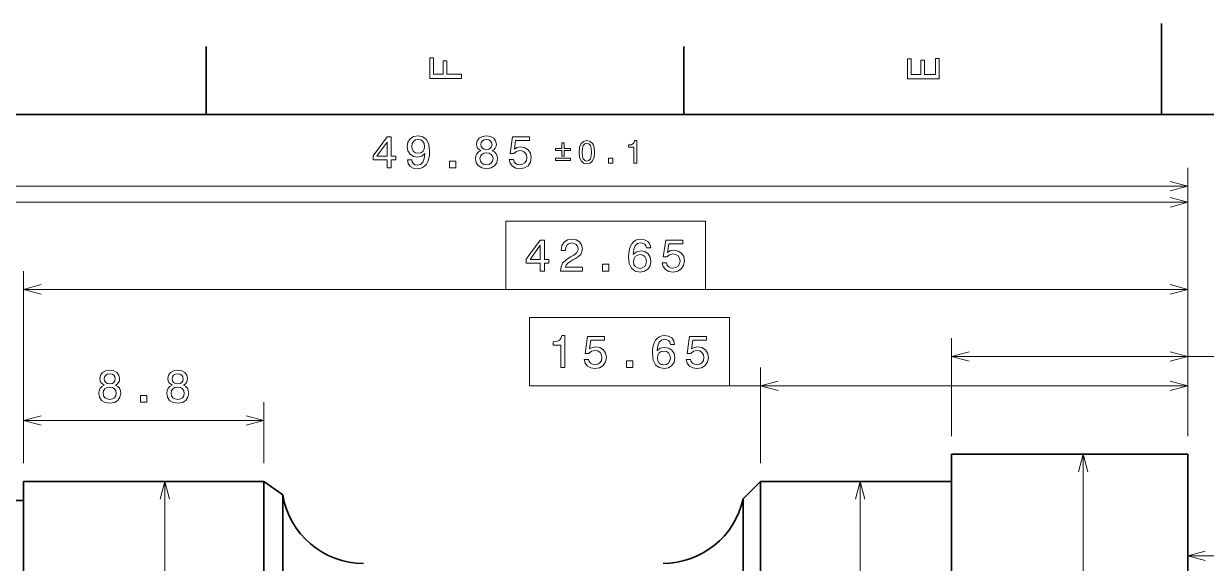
# Model space of a CAD drawing. Extents: x 0 to 420, y 0 to 297.
# Drawn here: x 84.9 to 214.9, y 237.7 to 297 of the extents above; entities that cross this region are included whole.
import ezdxf

# ---------------------------------------------------------------- set-up
doc = ezdxf.new("R2010")
doc.units = 0

msp = doc.modelspace()

# ---------------------------------------------------------------- linework, layer by layer
at = {"color": 7, "lineweight": 35, "ltscale": 0.25}
msp.add_line((210, 287), (210, 297), dxfattribs=at)
at = {"color": 7, "lineweight": 35, "ltscale": 0.1875}
for p, q in [((105, 287), (105, 294.5)), ((157.5, 287), (157.5, 294.5))]:
    msp.add_line(p, q, dxfattribs=at)
at = {"color": 7, "lineweight": 35}
for p, q in [((410, 287), (10, 287)), ((186.943726, 249.658066), (186.943726, 159.534103)), ((212.893723, 249.658066), (186.943726, 249.658066)), ((212.893723, 249.658066), (212.893723, 159.534103)), ((84.943733, 162.166855), (84.943733, 246.658066)), ((111.344757, 246.658066), (84.943733, 246.658066)), ((111.344757, 246.658066), (111.344757, 162.166855)), ((165.94548, 246.658066), (165.94548, 162.166855)), ((186.943726, 246.658066), (165.94548, 246.658066)), ((113.416183, 245.178467), (113.416183, 163.465317)), ((164.02684, 244.73941), (164.02684, 163.850616))]:
    msp.add_line(p, q, dxfattribs=at)
at = {"color": 7, "lineweight": 13}
for p, q in [((212.893723, 251.658066), (212.893723, 281.143677)), ((63.343731, 279.143677), (212.893723, 279.143677)), ((212.893723, 251.658066), (212.893723, 279.356628)), ((57.345093, 277.356628), (212.893723, 277.356628)), ((84.943733, 248.658066), (84.943733, 269.786987)), ((84.943733, 267.786987), (137.928665, 267.786987)), ((159.908783, 267.786987), (212.893723, 267.786987)), ((186.943726, 260.400208), (247.078888, 260.400208)), ((162.535263, 257.174408), (212.893723, 257.174408)), ((84.943733, 253.363007), (111.344757, 253.363007)), ((201.415527, 153.658066), (201.415527, 249.658066)), ((100.470207, 156.658066), (100.470207, 246.658066)), ((176.898544, 156.658066), (176.898544, 246.658066))]:
    msp.add_line(p, q, dxfattribs=at)
at = {"color": 7, "lineweight": 13, "ltscale": 0.453223}
msp.add_line((212.893723, 251.658066), (212.893723, 269.786987), dxfattribs=at)
at = {"color": 7, "lineweight": 13, "ltscale": 0.268554}
for p, q in [((186.943726, 251.658066), (186.943726, 262.400208)), ((212.893723, 251.658066), (212.893723, 262.400208))]:
    msp.add_line(p, q, dxfattribs=at)
at = {"color": 7, "lineweight": 13, "ltscale": 0.262909}
msp.add_line((165.94548, 248.658066), (165.94548, 259.174408), dxfattribs=at)
at = {"color": 7, "lineweight": 13, "ltscale": 0.187909}
msp.add_line((212.893723, 251.658066), (212.893723, 259.174408), dxfattribs=at)
at = {"color": 7, "lineweight": 13, "ltscale": 0.167623}
for p, q in [((84.943733, 248.658066), (84.943733, 255.362991)), ((111.344757, 248.658066), (111.344757, 255.362991))]:
    msp.add_line(p, q, dxfattribs=at)
at = {"color": 7, "lineweight": 35, "ltscale": 0.06364}
msp.add_line((113.416183, 245.178467), (111.344757, 246.658066), dxfattribs=at)
at = {"color": 7, "lineweight": 35, "ltscale": 0.067834}
msp.add_line((164.02684, 244.73941), (165.94548, 246.658066), dxfattribs=at)
at = {"color": 7, "lineweight": 35, "ltscale": 0.1425}
msp.add_line((79.243729, 244.55806), (84.943733, 244.55806), dxfattribs=at)
at = {"color": 7, "lineweight": 13, "ltscale": 0.240349}
msp.add_line((212.893723, 238.483093), (222.50769, 238.483093), dxfattribs=at)
at = {"color": 7, "lineweight": 13}
for points in [[(133.083206, 290.966156), (133.083206, 291.43515), (131.474411, 291.43515), (131.474411, 292.907776), (131.055832, 292.907776), (131.055832, 291.43515), (130.006836, 291.43515), (130.006836, 293.245697), (129.583206, 293.245697), (129.583206, 290.966156)], [(185.583206, 290.940918), (185.583206, 293.159943), (185.159576, 293.159943), (185.159576, 291.404907), (183.974411, 291.404907), (183.974411, 292.968292), (183.555832, 292.968292), (183.555832, 291.404907), (182.506836, 291.404907), (182.506836, 293.119598), (182.083206, 293.119598), (182.083206, 290.940918)], [(124.888626, 281.143677), (125.342514, 281.143677), (125.342514, 282.011108), (125.841797, 282.011108), (125.841797, 282.414551), (125.342514, 282.414551), (125.342514, 284.568024), (124.883583, 284.568024), (123.350441, 282.454895), (123.350441, 282.011108), (124.888626, 282.011108)], [(123.774078, 282.414551), (124.888626, 283.983002), (124.888626, 282.414551)], [(127.136894, 282.011108), (127.212547, 281.612701), (127.429405, 281.305054), (127.772346, 281.113403), (128.226227, 281.042816), (128.523788, 281.078094), (128.791077, 281.168884), (129.018021, 281.325226), (129.209671, 281.547119), (129.360962, 281.824493), (129.471909, 282.16745), (129.537476, 282.560822), (129.562683, 283.014709), (129.476944, 283.7258), (129.229828, 284.245239), (128.836456, 284.557922), (128.296844, 284.668884), (127.802605, 284.578094), (127.429405, 284.336029), (127.187325, 283.96283), (127.106636, 283.493805), (127.187325, 283.009674), (127.424355, 282.64151), (127.777382, 282.409515), (128.226227, 282.333862), (128.700302, 282.429688), (129.058365, 282.722198), (128.977676, 282.162384), (128.816284, 281.763977), (128.569168, 281.526947), (128.231277, 281.451294), (127.969025, 281.486603), (127.777382, 281.597565), (127.651306, 281.774078), (127.600868, 282.011108)], [(127.595833, 283.498871), (127.646263, 283.811523), (127.787476, 284.058655), (128.009369, 284.214996), (128.296844, 284.270477), (128.594391, 284.214996), (128.821335, 284.058655), (128.96254, 283.816589), (129.018021, 283.503906), (128.96254, 283.186188), (128.821335, 282.949158), (128.58934, 282.802887), (128.281708, 282.752441), (128.004333, 282.802887), (127.787476, 282.949158), (127.646263, 283.181122)], [(135.193954, 283.029846), (134.936737, 282.888611), (134.760223, 282.691925), (134.649277, 282.444824), (134.613983, 282.147278), (134.694672, 281.698425), (134.926666, 281.350433), (135.304901, 281.12854), (135.819305, 281.042816), (136.328674, 281.12854), (136.706924, 281.350433), (136.938904, 281.698425), (137.024643, 282.147278), (136.984299, 282.444824), (136.878387, 282.691925), (136.696838, 282.888611), (136.444672, 283.029846), (136.646393, 283.150879), (136.787613, 283.317291), (136.873352, 283.519012), (136.90361, 283.766144), (136.822906, 284.124207), (136.611099, 284.411682), (136.268158, 284.598267), (135.819305, 284.668884), (135.365417, 284.598267), (135.022476, 284.411682), (134.805618, 284.124207), (134.729965, 283.766144), (134.755188, 283.519012), (134.840927, 283.317291)], [(135.209076, 283.7258), (135.24942, 283.947693), (135.370468, 284.119171), (135.562103, 284.225067), (135.819305, 284.265442), (136.071472, 284.225067), (136.263107, 284.119171), (136.384155, 283.947693), (136.429535, 283.7258), (136.384155, 283.498871), (136.263107, 283.322357), (136.071472, 283.20636), (135.819305, 283.171051), (135.562103, 283.211395), (135.370468, 283.322357), (135.24942, 283.498871)], [(138.304611, 282.056488), (138.415558, 281.642944), (138.662689, 281.32019), (139.025787, 281.118439), (139.489777, 281.042816), (139.99913, 281.133575), (140.397552, 281.380707), (140.649719, 281.774078), (140.745529, 282.278381), (140.65979, 282.747406), (140.417725, 283.11557), (140.039474, 283.3526), (139.550293, 283.438324), (139.172043, 283.377808), (138.879532, 283.211395), (139.020752, 284.15448), (140.553894, 284.15448), (140.553894, 284.568024), (138.682846, 284.568024), (138.405472, 282.712097), (138.808929, 282.712097), (139.10144, 282.949158), (139.47464, 283.034882), (139.797409, 282.979401), (140.044525, 282.818024), (140.200867, 282.570892), (140.256348, 282.253174), (140.200867, 281.935455), (140.039474, 281.688324), (139.792358, 281.531982), (139.47464, 281.476532), (139.207352, 281.51181), (139.00058, 281.627808), (138.849274, 281.809387), (138.773636, 282.056488)], [(144.112411, 282.438263), (144.355988, 282.438263), (144.355988, 283.049011), (145.054977, 283.049011), (145.054977, 283.289063), (144.355988, 283.289063), (144.355988, 283.896271), (144.112411, 283.896271), (144.112411, 283.289063), (143.413406, 283.289063), (143.413406, 283.049011), (144.112411, 283.049011)], [(146.000381, 282.865417), (146.053345, 282.311188), (146.219269, 281.915802), (146.484039, 281.67572), (146.851181, 281.598053), (147.214798, 281.67572), (147.479568, 281.915802), (147.641953, 282.311188), (147.698441, 282.865417), (147.641953, 283.416138), (147.57489, 283.63501), (147.479568, 283.815063), (147.214798, 284.055115), (146.851181, 284.136322), (146.484039, 284.055115), (146.219269, 283.811523), (146.053345, 283.416138)], [(146.339294, 282.865417), (146.367538, 283.292603), (146.455795, 283.599731), (146.614655, 283.779755), (146.851181, 283.843323), (147.084167, 283.779755), (147.243027, 283.599731), (147.331284, 283.292603), (147.359528, 282.865417), (147.331284, 282.434753), (147.243027, 282.127594), (147.084167, 281.947571), (146.851181, 281.887543), (146.614655, 281.947571), (146.455795, 282.127594), (146.367538, 282.434753)], [(152.018066, 281.668671), (152.33931, 281.668671), (152.33931, 284.136322), (152.099258, 284.136322), (152.035721, 283.92099), (151.90863, 283.776245), (151.714462, 283.691498), (151.446167, 283.663269), (151.446167, 283.412628), (152.018066, 283.412628)], [(135.098129, 282.157349), (135.143509, 282.424652), (135.289764, 282.626373), (135.516724, 282.757507), (135.819305, 282.802887), (136.116852, 282.757507), (136.343811, 282.626373), (136.490067, 282.424652), (136.540497, 282.157349), (136.490067, 281.869904), (136.343811, 281.653046), (136.116852, 281.51181), (135.819305, 281.466431), (135.516724, 281.51181), (135.289764, 281.653046), (135.143509, 281.869904)], [(143.413406, 282.198212), (143.413406, 281.95462), (145.054977, 281.95462), (145.054977, 282.198212)], [(149.222809, 281.668671), (149.709976, 281.668671), (149.709976, 282.194672), (149.222809, 282.194672)], [(131.735306, 281.143677), (132.431274, 281.143677), (132.431274, 281.895111), (131.735306, 281.895111)], [(137.928665, 275.286987), (137.928665, 267.786987), (159.908783, 267.786987), (159.908783, 275.286987)], [(141.724045, 269.786987), (142.177948, 269.786987), (142.177948, 270.654419), (142.677231, 270.654419), (142.677231, 271.057861), (142.177948, 271.057861), (142.177948, 273.211334), (141.719009, 273.211334), (140.185867, 271.098206), (140.185867, 270.654419), (141.724045, 270.654419)], [(143.952148, 269.786987), (146.357773, 269.786987), (146.357773, 270.220703), (144.456467, 270.220703), (144.562378, 270.457733), (144.743942, 270.654419), (145.303741, 271.012482), (145.601288, 271.163788), (145.934143, 271.380646), (146.171173, 271.632813), (146.307343, 271.930359), (146.357773, 272.26825), (146.272034, 272.691864), (146.035004, 273.024719), (145.67189, 273.236542), (145.202866, 273.312195), (144.718719, 273.226471), (144.350555, 272.989441), (144.113525, 272.611176), (144.032837, 272.111908), (144.032837, 272.04129), (144.491776, 272.04129), (144.491776, 272.081635), (144.53717, 272.424591), (144.673325, 272.676758), (144.890182, 272.838135), (145.177643, 272.893616), (145.470154, 272.84317), (145.687027, 272.717102), (145.828232, 272.520416), (145.878662, 272.273285), (145.843353, 272.04129), (145.747543, 271.844604), (145.586151, 271.673157), (145.364258, 271.521851), (145.066696, 271.360474), (144.572464, 271.047791), (144.224487, 270.714935), (144.017715, 270.311462), (143.952148, 269.802094)], [(153.865112, 272.343903), (153.769287, 272.75238), (153.547394, 273.054993), (153.204453, 273.246643), (152.760635, 273.312195), (152.463089, 273.276886), (152.205887, 273.181061), (151.978943, 273.024719), (151.787292, 272.802826), (151.636002, 272.525452), (151.525055, 272.187561), (151.454453, 271.789124), (151.43428, 271.340302), (151.514969, 270.624146), (151.762085, 270.104706), (152.160507, 269.792023), (152.70517, 269.686127), (153.194366, 269.776886), (153.567566, 270.013916), (153.809631, 270.387115), (153.89537, 270.861176), (153.809631, 271.340302), (153.577652, 271.708435), (153.219574, 271.94043), (152.775772, 272.021118), (152.296677, 271.920258), (151.938599, 271.632813), (152.014252, 272.187561), (152.175629, 272.585968), (152.422745, 272.822998), (152.765686, 272.903687), (153.017853, 272.863342), (153.209488, 272.757446), (153.335571, 272.580933), (153.401138, 272.343903)], [(155.140045, 270.699799), (155.250992, 270.286255), (155.498108, 269.963501), (155.861221, 269.761749), (156.325195, 269.686127), (156.834564, 269.776886), (157.232971, 270.024017), (157.485138, 270.417389), (157.580963, 270.921692), (157.495224, 271.390717), (157.253143, 271.758881), (156.874908, 271.995911), (156.385712, 272.081635), (156.007477, 272.021118), (155.714966, 271.854706), (155.856186, 272.797791), (157.389313, 272.797791), (157.389313, 273.211334), (155.51828, 273.211334), (155.240906, 271.355408), (155.644363, 271.355408), (155.936874, 271.592468), (156.310074, 271.678192), (156.632828, 271.622711), (156.879959, 271.461334), (157.036301, 271.214203), (157.091766, 270.896484), (157.036301, 270.578766), (156.874908, 270.331635), (156.627792, 270.175293), (156.310074, 270.119843), (156.04277, 270.155121), (155.835999, 270.271118), (155.684708, 270.452698), (155.609055, 270.699799)], [(140.609497, 271.057861), (141.724045, 272.626312), (141.724045, 271.057861)], [(148.570724, 269.786987), (149.266693, 269.786987), (149.266693, 270.538422), (148.570724, 270.538422)], [(153.406174, 270.85614), (153.350708, 270.538422), (153.209488, 270.296356), (152.982544, 270.134949), (152.700119, 270.084534), (152.402573, 270.134949), (152.175629, 270.29129), (152.029373, 270.533386), (151.983994, 270.851105), (152.034424, 271.163788), (152.175629, 271.400818), (152.407623, 271.552094), (152.720306, 271.607574), (152.99263, 271.552094), (153.209488, 271.405853), (153.350708, 271.168823)], [(140.555145, 264.674408), (140.555145, 257.174408), (162.535263, 257.174408), (162.535263, 264.674408)], [(143.982376, 259.174408), (144.441315, 259.174408), (144.441315, 262.699615), (144.098373, 262.699615), (144.007584, 262.391968), (143.826035, 262.185211), (143.548645, 262.064178), (143.165375, 262.023834), (143.165375, 261.665771), (143.982376, 261.665771)], [(156.491592, 261.731323), (156.395767, 262.139832), (156.173874, 262.442413), (155.830933, 262.634064), (155.387115, 262.699615), (155.089569, 262.664307), (154.832367, 262.568481), (154.605423, 262.41214), (154.413773, 262.190247), (154.262482, 261.912872), (154.151535, 261.574982), (154.080933, 261.176575), (154.060745, 260.727722), (154.141449, 260.011566), (154.388565, 259.492126), (154.786972, 259.179443), (155.33165, 259.073547), (155.820847, 259.164307), (156.194046, 259.401337), (156.436111, 259.774536), (156.521851, 260.248596), (156.436111, 260.727722), (156.204132, 261.095856), (155.846054, 261.32785), (155.402252, 261.408539), (154.923141, 261.307678), (154.565079, 261.020233), (154.640732, 261.574982), (154.802109, 261.973389), (155.049225, 262.210419), (155.392166, 262.291107), (155.644333, 262.250763), (155.835968, 262.144867), (155.962051, 261.968353), (156.027618, 261.731323)], [(146.558456, 260.087219), (146.669403, 259.673676), (146.916519, 259.350922), (147.279633, 259.14917), (147.743607, 259.073547), (148.252975, 259.164307), (148.651382, 259.411438), (148.903549, 259.80481), (148.999374, 260.309143), (148.913635, 260.778137), (148.67157, 261.146301), (148.29332, 261.383331), (147.804123, 261.469055), (147.425888, 261.408539), (147.133377, 261.242126), (147.274597, 262.185211), (148.807739, 262.185211), (148.807739, 262.598755), (146.936691, 262.598755), (146.659317, 260.742828), (147.062775, 260.742828), (147.355286, 260.979889), (147.728485, 261.065613), (148.051239, 261.010132), (148.298355, 260.848755), (148.454712, 260.601624), (148.510178, 260.283905), (148.454712, 259.966187), (148.29332, 259.719086), (148.046204, 259.562714), (147.728485, 259.507263), (147.461182, 259.542572), (147.25441, 259.658539), (147.103119, 259.840118), (147.027466, 260.087219)], [(157.766525, 260.087219), (157.877472, 259.673676), (158.124588, 259.350922), (158.487701, 259.14917), (158.951675, 259.073547), (159.461044, 259.164307), (159.859451, 259.411438), (160.111618, 259.80481), (160.207443, 260.309143), (160.121704, 260.778137), (159.879623, 261.146301), (159.501389, 261.383331), (159.012192, 261.469055), (158.633957, 261.408539), (158.341446, 261.242126), (158.482651, 262.185211), (160.015793, 262.185211), (160.015793, 262.598755), (158.14476, 262.598755), (157.867386, 260.742828), (158.270844, 260.742828), (158.563354, 260.979889), (158.936554, 261.065613), (159.259308, 261.010132), (159.506439, 260.848755), (159.662766, 260.601624), (159.718246, 260.283905), (159.662766, 259.966187), (159.501389, 259.719086), (159.254272, 259.562714), (158.936554, 259.507263), (158.66925, 259.542572), (158.462479, 259.658539), (158.311188, 259.840118), (158.235535, 260.087219)], [(156.032654, 260.243561), (155.977173, 259.925842), (155.835968, 259.683777), (155.609024, 259.522369), (155.326599, 259.471954), (155.029053, 259.522369), (154.802109, 259.678711), (154.655853, 259.920807), (154.610474, 260.238525), (154.660904, 260.551208), (154.802109, 260.788239), (155.034088, 260.939545), (155.346771, 260.994995), (155.61911, 260.939545), (155.835968, 260.793274), (155.977173, 260.556244)], [(93.782852, 257.249176), (93.525642, 257.107941), (93.349129, 256.911255), (93.238182, 256.664154), (93.202873, 256.366608), (93.283569, 255.917755), (93.515564, 255.569763), (93.893799, 255.34787), (94.408211, 255.262131), (94.91758, 255.34787), (95.295815, 255.569763), (95.527809, 255.917755), (95.613541, 256.366608), (95.573196, 256.664154), (95.467293, 256.911255), (95.285736, 257.107941), (95.033577, 257.249176), (95.235298, 257.370209), (95.376511, 257.536621), (95.46225, 257.738342), (95.492508, 257.985474), (95.411812, 258.343536), (95.199997, 258.631012), (94.857063, 258.817596), (94.408211, 258.888214), (93.954315, 258.817596), (93.611382, 258.631012), (93.394516, 258.343536), (93.318871, 257.985474), (93.344093, 257.738342), (93.429825, 257.536621)], [(101.254906, 257.249176), (100.997696, 257.107941), (100.821182, 256.911255), (100.710236, 256.664154), (100.674927, 256.366608), (100.755623, 255.917755), (100.987617, 255.569763), (101.365852, 255.34787), (101.880264, 255.262131), (102.389633, 255.34787), (102.767868, 255.569763), (102.999863, 255.917755), (103.085594, 256.366608), (103.04525, 256.664154), (102.939346, 256.911255), (102.75779, 257.107941), (102.50563, 257.249176), (102.707352, 257.370209), (102.848564, 257.536621), (102.934303, 257.738342), (102.964561, 257.985474), (102.883865, 258.343536), (102.67205, 258.631012), (102.329117, 258.817596), (101.880264, 258.888214), (101.426369, 258.817596), (101.083435, 258.631012), (100.86657, 258.343536), (100.790924, 257.985474), (100.816147, 257.738342), (100.901878, 257.536621)], [(151.197205, 259.174408), (151.893173, 259.174408), (151.893173, 259.925842), (151.197205, 259.925842)], [(93.797981, 257.945129), (93.838333, 258.167023), (93.959366, 258.338501), (94.151009, 258.444397), (94.408211, 258.484772), (94.66037, 258.444397), (94.852013, 258.338501), (94.973045, 258.167023), (95.018448, 257.945129), (94.973045, 257.718201), (94.852013, 257.541687), (94.66037, 257.42569), (94.408211, 257.390381), (94.151009, 257.430725), (93.959366, 257.541687), (93.838333, 257.718201)], [(101.270035, 257.945129), (101.310387, 258.167023), (101.431419, 258.338501), (101.623062, 258.444397), (101.880264, 258.484772), (102.132423, 258.444397), (102.324066, 258.338501), (102.445099, 258.167023), (102.490501, 257.945129), (102.445099, 257.718201), (102.324066, 257.541687), (102.132423, 257.42569), (101.880264, 257.390381), (101.623062, 257.430725), (101.431419, 257.541687), (101.310387, 257.718201)], [(93.687027, 256.376678), (93.732414, 256.643982), (93.87867, 256.845703), (94.105621, 256.976837), (94.408211, 257.022217), (94.705757, 256.976837), (94.932709, 256.845703), (95.078964, 256.643982), (95.129395, 256.376678), (95.078964, 256.089233), (94.932709, 255.87236), (94.705757, 255.731155), (94.408211, 255.68576), (94.105621, 255.731155), (93.87867, 255.87236), (93.732414, 256.089233)], [(97.796257, 255.362991), (98.492218, 255.362991), (98.492218, 256.114441), (97.796257, 256.114441)], [(101.159081, 256.376678), (101.204468, 256.643982), (101.350723, 256.845703), (101.577675, 256.976837), (101.880264, 257.022217), (102.177811, 256.976837), (102.404762, 256.845703), (102.551018, 256.643982), (102.601448, 256.376678), (102.551018, 256.089233), (102.404762, 255.87236), (102.177811, 255.731155), (101.880264, 255.68576), (101.577675, 255.731155), (101.350723, 255.87236), (101.204468, 256.089233)]]:
    msp.add_lwpolyline(points, close=True, dxfattribs=at)
for points in [[(210.961868, 278.626038), (212.893723, 279.143677), (210.961868, 279.661316)], [(210.961868, 276.838989), (212.893723, 277.356628), (210.961868, 277.874268)], [(86.875587, 268.304626), (84.943733, 267.786987), (86.875587, 267.269348)], [(210.961868, 267.269348), (212.893723, 267.786987), (210.961868, 268.304626)], [(188.87558, 260.917847), (186.943726, 260.400208), (188.87558, 259.882568)], [(210.961868, 259.882568), (212.893723, 260.400208), (210.961868, 260.917847)], [(167.877335, 257.692047), (165.94548, 257.174408), (167.877335, 256.656769)], [(210.961868, 256.656769), (212.893723, 257.174408), (210.961868, 257.692047)], [(86.875587, 253.880646), (84.943733, 253.363007), (86.875587, 252.845367)], [(109.412903, 252.845367), (111.344757, 253.363007), (109.412903, 253.880646)], [(201.933151, 247.726212), (201.415527, 249.658066), (200.897888, 247.726212)], [(100.987846, 244.726212), (100.470207, 246.658066), (99.952568, 244.726212)], [(177.416183, 244.726212), (176.898544, 246.658066), (176.380905, 244.726212)], [(214.825577, 239.000732), (212.893723, 238.483093), (214.825577, 237.965454)]]:
    msp.add_lwpolyline(points, dxfattribs=at)
at = {"color": 7, "lineweight": 35}
for centre, start, end in [((122.293724, 246.658066), 189.462321, 269.999997), ((155.233719, 246.658066), 269.999997, 347.691055)]:
    msp.add_arc(centre, 8.999999, start, end, dxfattribs=at)

doc.saveas('drawing.dxf')
